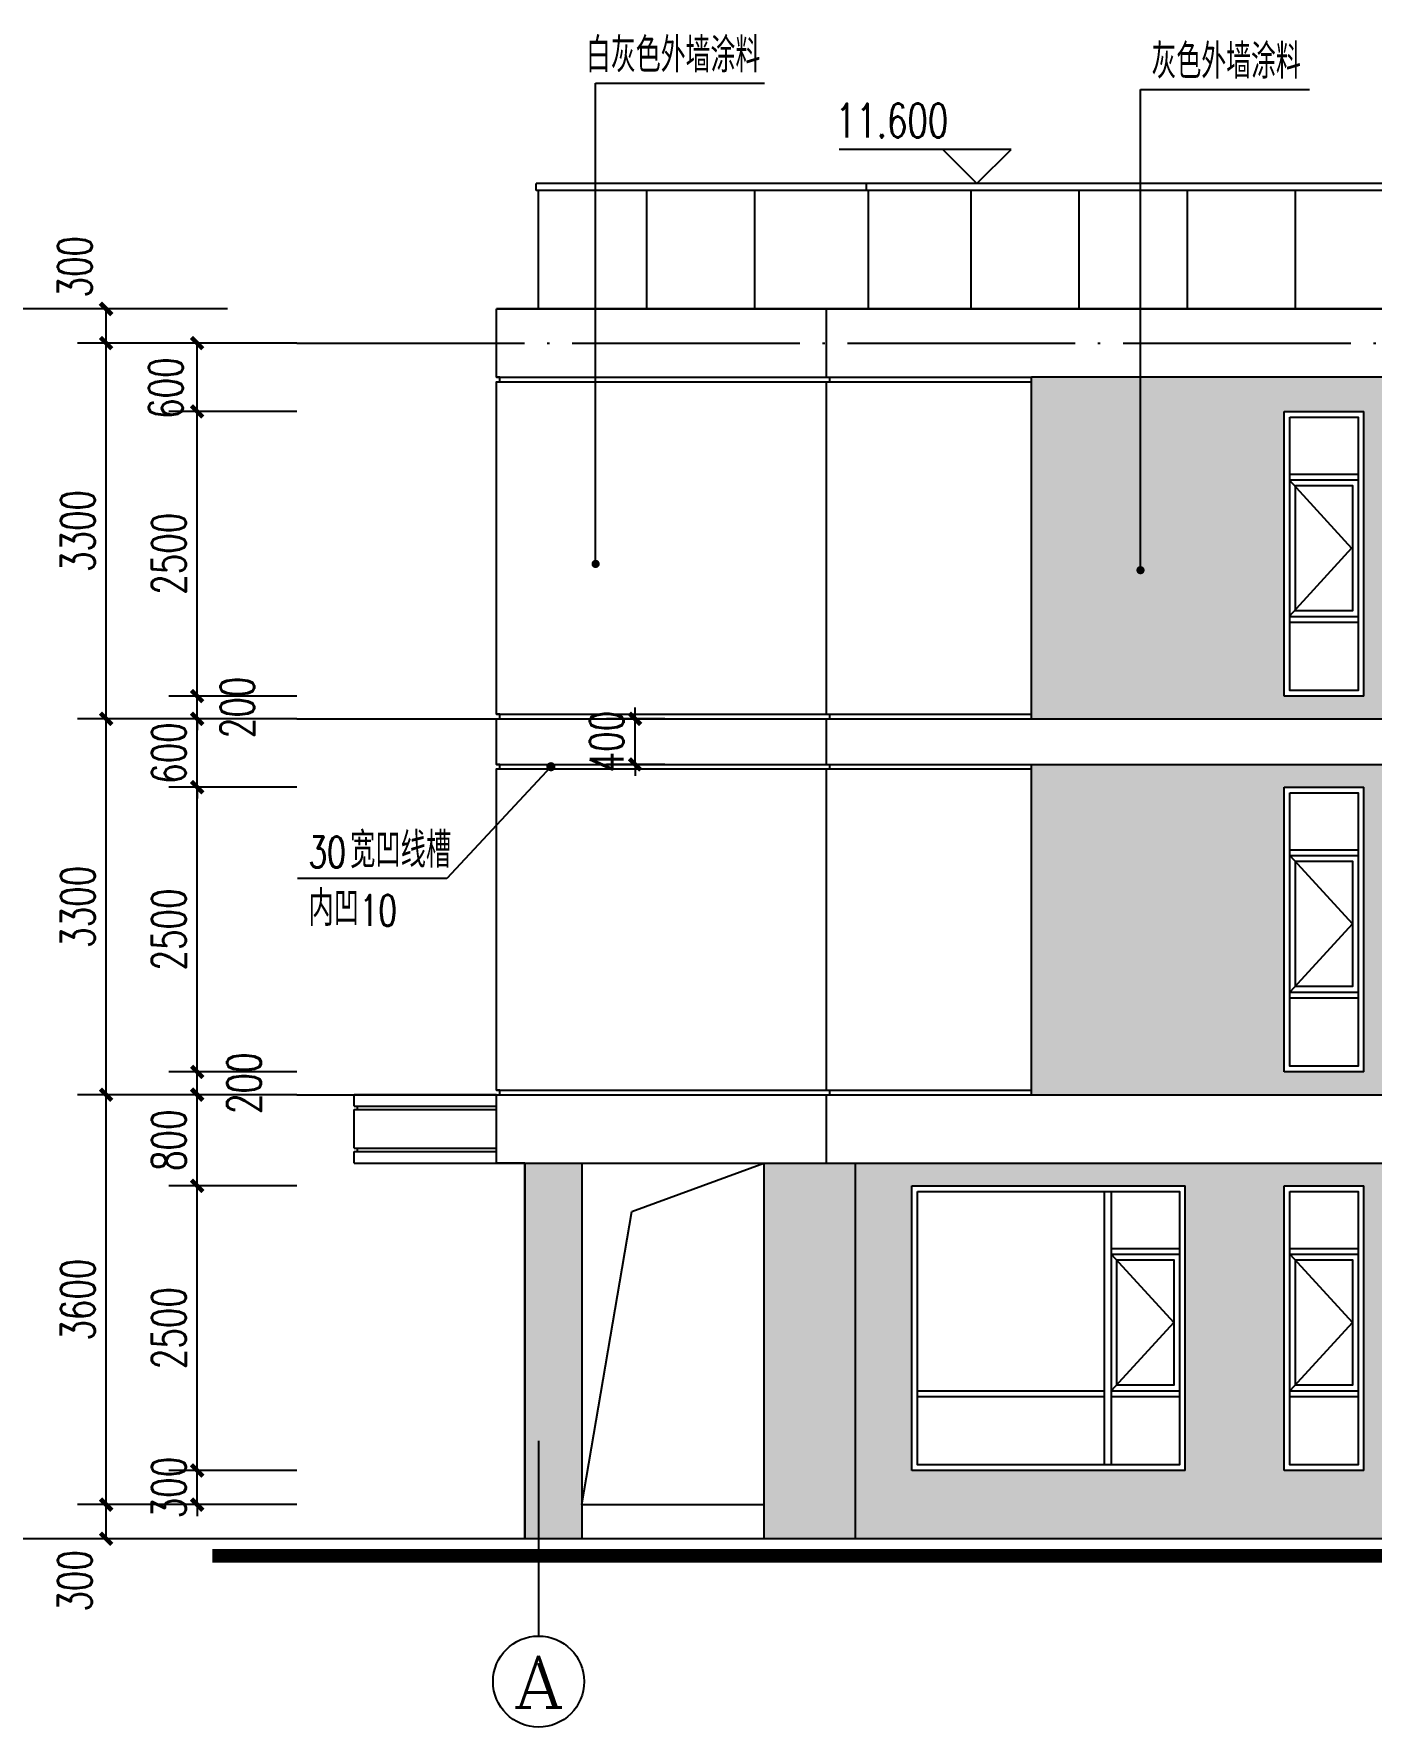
# Model space of a CAD drawing. Extents: x 79570 to 678837, y -1139230 to -612789.
# Drawn here: x 525621 to 537371, y -861869 to -847000 of the extents above; entities that cross this region are included whole.
import ezdxf
from ezdxf.enums import TextEntityAlignment as Align

# ---------------------------------------------------------------- set-up
doc = ezdxf.new("R2010")
doc.units = 0
doc.header["$LTSCALE"] = 1000
doc.header["$MEASUREMENT"] = 0
doc.linetypes.add('DOTE', pattern=[2.42, 2, -0.2, 0.02, -0.2])
for name, color, linetype in [('5', 5, 'Continuous'), ('A-注-尺寸标注......ANNO-DIMS', 90, 'Continuous'), ('A-注-尺寸标注.....ANNO-DIMS', 90, 'Continuous'), ('A-注-尺寸标注01...ANNO-DIMS-01', 95, 'Continuous'), ('A-立-填充(灰).....ELEV-PATT-SC45', 252, 'Continuous'), ('A-立-线.25........ELEV-L.25', 141, 'Continuous'), ('A-立-轮廓线.35....ELEV-OUTL.35', 31, 'Continuous'), ('A-立-门窗.........ELEV-DOWD', 146, 'Continuous'), ('A-通-轴线..........COMM-GRID', 27, 'DOTE'), ('AXIS_TEXT', 7, 'Continuous'), ('DIM_ELEV', 3, 'Continuous'), ('DIM_LEAD', 3, 'Continuous'), ('PUB_TEXT', 7, 'Continuous')]:
    doc.layers.add(name, color=color, linetype=linetype)
doc.styles.add('_TCH_AXIS', font='COMPLEX', dxfattribs={"bigfont": 'GBCBIG'})
doc.styles.add('_TCH_DIM', font='SIMPLEX', dxfattribs={"bigfont": 'GBCBIG'})
doc.styles.add('_TCH_DIM_T3', font='SIMPLEX', dxfattribs={"width": 0.705882, "bigfont": 'GBCBIG'})
doc.styles.add('COMPLEX', font='COMPLEX')
doc.dimstyles.new('_TCH_ARCH&&100', dxfattribs={"dimtxt": 297.5, "dimasz": 100, "dimexe": 250, "dimexo": 300, "dimgap": 100, "dimtad": 1, "dimdec": 0, "dimzin": 0, "dimdsep": 46, "dimtxsty": '_TCH_DIM_T3', "dimblk": 'ARCHTICK', "dimcen": 0.09, "dimclrt": 7, "dimazin": 2, "dimtfac": 1, "dimtdec": 0, "dimtix": 1, "dimtmove": 2, "dimatfit": 3, "dimfxl": 1, "dimtolj": 1, "dimtzin": 0, "dimarcsym": 0})

# ---------------------------------------------------------------- blocks, each defined once
blk = doc.blocks.new('_ArchTick')
at = {"color": 0, "linetype": 'ByBlock', "const_width": 0.4}
blk.add_lwpolyline([(-0.5, -0.5), (0.5, 0.5)], dxfattribs=at)
blk = doc.blocks.new('*D2469')
at = {"layer": 'A-注-尺寸标注......ANNO-DIMS', "color": 0, "lineweight": -2, "transparency": 16777216}
for p, q in [((527322, -849415), (526006, -849415)), ((526256, -849715), (526256, -849415)), ((527322, -849715), (526006, -849715))]:
    blk.add_line(p, q, dxfattribs=at)
at = {"layer": 'Defpoints', "color": 0, "transparency": 16777216}
for p in [(526256, -849415), (527622, -849415), (527622, -849715)]:
    blk.add_point(p, dxfattribs=at)
at = {"layer": 'A-注-尺寸标注......ANNO-DIMS', "color": 0, "lineweight": -2, "transparency": 16777216, "xscale": 100, "yscale": 100, "zscale": 100}
for p, rotation in [((526256, -849415), 90), ((526256, -849715), 270)]:
    blk.add_blockref('_ArchTick', p, dxfattribs=dict(at, rotation=rotation))
at = {"layer": 'A-注-尺寸标注......ANNO-DIMS', "color": 7, "transparency": 16777216, "insert": (525981, -849045), "char_height": 297.5, "attachment_point": 5, "rotation": 90, "style": '_TCH_DIM_T3'}
blk.add_mtext('\\A1;300', dxfattribs=at)
blk = doc.blocks.new('*D2470')
at = {"layer": 'A-注-尺寸标注......ANNO-DIMS', "color": 0, "lineweight": -2, "transparency": 16777216}
for p, q in [((527322, -849715), (526006, -849715)), ((526256, -853015), (526256, -849715)), ((527322, -853015), (526006, -853015))]:
    blk.add_line(p, q, dxfattribs=at)
at = {"layer": 'Defpoints', "color": 0, "transparency": 16777216}
for p in [(526256, -849715), (527622, -849715), (527622, -853015)]:
    blk.add_point(p, dxfattribs=at)
at = {"layer": 'A-注-尺寸标注......ANNO-DIMS', "color": 0, "lineweight": -2, "transparency": 16777216, "xscale": 100, "yscale": 100, "zscale": 100}
for p, rotation in [((526256, -849715), 90), ((526256, -853015), 270)]:
    blk.add_blockref('_ArchTick', p, dxfattribs=dict(at, rotation=rotation))
at = {"layer": 'A-注-尺寸标注......ANNO-DIMS', "color": 7, "transparency": 16777216, "insert": (526007, -851365), "char_height": 297.5, "attachment_point": 5, "rotation": 90, "style": '_TCH_DIM_T3'}
blk.add_mtext('\\A1;3300', dxfattribs=at)
blk = doc.blocks.new('*D2471')
at = {"layer": 'A-注-尺寸标注......ANNO-DIMS', "color": 0, "lineweight": -2, "transparency": 16777216}
for p, q in [((527322, -853015), (526006, -853015)), ((526256, -856315), (526256, -853015)), ((527322, -856315), (526006, -856315))]:
    blk.add_line(p, q, dxfattribs=at)
at = {"layer": 'Defpoints', "color": 0, "transparency": 16777216}
for p in [(526256, -853015), (527622, -853015), (527622, -856315)]:
    blk.add_point(p, dxfattribs=at)
at = {"layer": 'A-注-尺寸标注......ANNO-DIMS', "color": 0, "lineweight": -2, "transparency": 16777216, "xscale": 100, "yscale": 100, "zscale": 100}
for p, rotation in [((526256, -853015), 90), ((526256, -856315), 270)]:
    blk.add_blockref('_ArchTick', p, dxfattribs=dict(at, rotation=rotation))
at = {"layer": 'A-注-尺寸标注......ANNO-DIMS', "color": 7, "transparency": 16777216, "insert": (526007, -854665), "char_height": 297.5, "attachment_point": 5, "rotation": 90, "style": '_TCH_DIM_T3'}
blk.add_mtext('\\A1;3300', dxfattribs=at)
blk = doc.blocks.new('*D2472')
at = {"layer": 'A-注-尺寸标注......ANNO-DIMS', "color": 0, "lineweight": -2, "transparency": 16777216}
for p, q in [((527322, -856315), (526006, -856315)), ((526256, -859915), (526256, -856315)), ((527322, -859915), (526006, -859915))]:
    blk.add_line(p, q, dxfattribs=at)
at = {"layer": 'Defpoints', "color": 0, "transparency": 16777216}
for p in [(526256, -856315), (527622, -856315), (527622, -859915)]:
    blk.add_point(p, dxfattribs=at)
at = {"layer": 'A-注-尺寸标注......ANNO-DIMS', "color": 0, "lineweight": -2, "transparency": 16777216, "xscale": 100, "yscale": 100, "zscale": 100}
for p, rotation in [((526256, -856315), 90), ((526256, -859915), 270)]:
    blk.add_blockref('_ArchTick', p, dxfattribs=dict(at, rotation=rotation))
at = {"layer": 'A-注-尺寸标注......ANNO-DIMS', "color": 7, "transparency": 16777216, "insert": (526007, -858115), "char_height": 297.5, "attachment_point": 5, "rotation": 90, "style": '_TCH_DIM_T3'}
blk.add_mtext('\\A1;3600', dxfattribs=at)
blk = doc.blocks.new('*D2473')
at = {"layer": 'A-注-尺寸标注......ANNO-DIMS', "color": 0, "lineweight": -2, "transparency": 16777216}
for p, q in [((527322, -859915), (526006, -859915)), ((526256, -860215), (526256, -859915)), ((527322, -860215), (526006, -860215))]:
    blk.add_line(p, q, dxfattribs=at)
at = {"layer": 'Defpoints', "color": 0, "transparency": 16777216}
for p in [(526256, -859915), (527622, -859915), (527622, -860215)]:
    blk.add_point(p, dxfattribs=at)
at = {"layer": 'A-注-尺寸标注......ANNO-DIMS', "color": 0, "lineweight": -2, "transparency": 16777216, "xscale": 100, "yscale": 100, "zscale": 100}
for p, rotation in [((526256, -859915), 90), ((526256, -860215), 270)]:
    blk.add_blockref('_ArchTick', p, dxfattribs=dict(at, rotation=rotation))
at = {"layer": 'A-注-尺寸标注......ANNO-DIMS', "color": 7, "transparency": 16777216, "insert": (525981, -860585), "char_height": 297.5, "attachment_point": 5, "rotation": 90, "style": '_TCH_DIM_T3'}
blk.add_mtext('\\A1;300', dxfattribs=at)
blk = doc.blocks.new('*D2474')
at = {"layer": 'A-注-尺寸标注......ANNO-DIMS', "color": 0, "lineweight": -2, "transparency": 16777216}
for p, q in [((527322, -849415), (525206, -849415)), ((525456, -860215), (525456, -849415)), ((527322, -860215), (525206, -860215))]:
    blk.add_line(p, q, dxfattribs=at)
at = {"layer": 'Defpoints', "color": 0, "transparency": 16777216}
for p in [(525456, -849415), (527622, -849415), (527622, -860215)]:
    blk.add_point(p, dxfattribs=at)
at = {"layer": 'A-注-尺寸标注......ANNO-DIMS', "color": 0, "lineweight": -2, "transparency": 16777216, "xscale": 100, "yscale": 100, "zscale": 100}
for p, rotation in [((525456, -849415), 90), ((525456, -860215), 270)]:
    blk.add_blockref('_ArchTick', p, dxfattribs=dict(at, rotation=rotation))
at = {"layer": 'A-注-尺寸标注......ANNO-DIMS', "color": 7, "transparency": 16777216, "insert": (525207, -854815), "char_height": 297.5, "attachment_point": 5, "rotation": 90, "style": '_TCH_DIM_T3'}
blk.add_mtext('\\A1;10800', dxfattribs=at)
blk = doc.blocks.new('*D2511')
at = {"layer": 'A-注-尺寸标注01...ANNO-DIMS-01', "color": 0, "lineweight": -2, "transparency": 16777216}
for p, q in [((527056, -859615), (527056, -859515)), ((527931, -859615), (526806, -859615)), ((527056, -859915), (527056, -859615)), ((527931, -859915), (526806, -859915)), ((527056, -859915), (527056, -860015))]:
    blk.add_line(p, q, dxfattribs=at)
at = {"layer": 'Defpoints', "color": 0, "transparency": 16777216}
for p in [(527056, -859615), (528231, -859615), (528231, -859915)]:
    blk.add_point(p, dxfattribs=at)
at = {"layer": 'A-注-尺寸标注01...ANNO-DIMS-01', "color": 0, "lineweight": -2, "transparency": 16777216, "xscale": 100, "yscale": 100, "zscale": 100}
for p, rotation in [((527056, -859615), 270), ((527056, -859915), 90)]:
    blk.add_blockref('_ArchTick', p, dxfattribs=dict(at, rotation=rotation))
at = {"layer": 'A-注-尺寸标注01...ANNO-DIMS-01', "color": 7, "transparency": 16777216, "insert": (526807, -859765), "char_height": 297.5, "attachment_point": 5, "rotation": 90, "style": '_TCH_DIM_T3'}
blk.add_mtext('\\A1;300', dxfattribs=at)
blk = doc.blocks.new('*D2512')
at = {"layer": 'A-注-尺寸标注01...ANNO-DIMS-01', "color": 0, "lineweight": -2, "transparency": 16777216}
for p, q in [((527931, -857115), (526806, -857115)), ((527056, -859615), (527056, -857115)), ((527931, -859615), (526806, -859615))]:
    blk.add_line(p, q, dxfattribs=at)
at = {"layer": 'Defpoints', "color": 0, "transparency": 16777216}
for p in [(527056, -857115), (528231, -857115), (528231, -859615)]:
    blk.add_point(p, dxfattribs=at)
at = {"layer": 'A-注-尺寸标注01...ANNO-DIMS-01', "color": 0, "lineweight": -2, "transparency": 16777216, "xscale": 100, "yscale": 100, "zscale": 100}
for p, rotation in [((527056, -857115), 90), ((527056, -859615), 270)]:
    blk.add_blockref('_ArchTick', p, dxfattribs=dict(at, rotation=rotation))
at = {"layer": 'A-注-尺寸标注01...ANNO-DIMS-01', "color": 7, "transparency": 16777216, "insert": (526807, -858365), "char_height": 297.5, "attachment_point": 5, "rotation": 90, "style": '_TCH_DIM_T3'}
blk.add_mtext('\\A1;2500', dxfattribs=at)
blk = doc.blocks.new('*D2513')
at = {"layer": 'A-注-尺寸标注01...ANNO-DIMS-01', "color": 0, "lineweight": -2, "transparency": 16777216}
for p, q in [((527931, -856315), (526806, -856315)), ((527056, -857115), (527056, -856315)), ((527931, -857115), (526806, -857115))]:
    blk.add_line(p, q, dxfattribs=at)
at = {"layer": 'Defpoints', "color": 0, "transparency": 16777216}
for p in [(527056, -856315), (528231, -856315), (528231, -857115)]:
    blk.add_point(p, dxfattribs=at)
at = {"layer": 'A-注-尺寸标注01...ANNO-DIMS-01', "color": 0, "lineweight": -2, "transparency": 16777216, "xscale": 100, "yscale": 100, "zscale": 100}
for p, rotation in [((527056, -856315), 90), ((527056, -857115), 270)]:
    blk.add_blockref('_ArchTick', p, dxfattribs=dict(at, rotation=rotation))
at = {"layer": 'A-注-尺寸标注01...ANNO-DIMS-01', "color": 7, "transparency": 16777216, "insert": (526807, -856715), "char_height": 297.5, "attachment_point": 5, "rotation": 90, "style": '_TCH_DIM_T3'}
blk.add_mtext('\\A1;800', dxfattribs=at)
blk = doc.blocks.new('*D2514')
at = {"layer": 'A-注-尺寸标注01...ANNO-DIMS-01', "color": 0, "lineweight": -2, "transparency": 16777216}
for p, q in [((527931, -856115), (526806, -856115)), ((527056, -856315), (527056, -856115)), ((527931, -856315), (526806, -856315))]:
    blk.add_line(p, q, dxfattribs=at)
at = {"layer": 'Defpoints', "color": 0, "transparency": 16777216}
for p in [(527056, -856115), (528231, -856115), (528231, -856315)]:
    blk.add_point(p, dxfattribs=at)
at = {"layer": 'A-注-尺寸标注01...ANNO-DIMS-01', "color": 0, "lineweight": -2, "transparency": 16777216, "xscale": 100, "yscale": 100, "zscale": 100}
for p, rotation in [((527056, -856115), 90), ((527056, -856315), 270)]:
    blk.add_blockref('_ArchTick', p, dxfattribs=dict(at, rotation=rotation))
at = {"layer": 'A-注-尺寸标注01...ANNO-DIMS-01', "color": 7, "transparency": 16777216, "insert": (527468, -856215), "char_height": 297.5, "attachment_point": 5, "rotation": 90, "style": '_TCH_DIM_T3'}
blk.add_mtext('\\A1;200', dxfattribs=at)
blk = doc.blocks.new('*D2515')
at = {"layer": 'A-注-尺寸标注01...ANNO-DIMS-01', "color": 0, "lineweight": -2, "transparency": 16777216}
for p, q in [((527931, -853615), (526806, -853615)), ((527056, -856115), (527056, -853615)), ((527931, -856115), (526806, -856115))]:
    blk.add_line(p, q, dxfattribs=at)
at = {"layer": 'Defpoints', "color": 0, "transparency": 16777216}
for p in [(527056, -853615), (528231, -853615), (528231, -856115)]:
    blk.add_point(p, dxfattribs=at)
at = {"layer": 'A-注-尺寸标注01...ANNO-DIMS-01', "color": 0, "lineweight": -2, "transparency": 16777216, "xscale": 100, "yscale": 100, "zscale": 100}
for p, rotation in [((527056, -853615), 90), ((527056, -856115), 270)]:
    blk.add_blockref('_ArchTick', p, dxfattribs=dict(at, rotation=rotation))
at = {"layer": 'A-注-尺寸标注01...ANNO-DIMS-01', "color": 7, "transparency": 16777216, "insert": (526807, -854865), "char_height": 297.5, "attachment_point": 5, "rotation": 90, "style": '_TCH_DIM_T3'}
blk.add_mtext('\\A1;2500', dxfattribs=at)
blk = doc.blocks.new('*D2516')
at = {"layer": 'A-注-尺寸标注01...ANNO-DIMS-01', "color": 0, "lineweight": -2, "transparency": 16777216}
for p, q in [((527931, -853015), (526806, -853015)), ((527056, -853015), (527056, -852915)), ((527056, -853615), (527056, -853015)), ((527931, -853615), (526806, -853615)), ((527056, -853615), (527056, -853715))]:
    blk.add_line(p, q, dxfattribs=at)
at = {"layer": 'Defpoints', "color": 0, "transparency": 16777216}
for p in [(527056, -853015), (528231, -853015), (528231, -853615)]:
    blk.add_point(p, dxfattribs=at)
at = {"layer": 'A-注-尺寸标注01...ANNO-DIMS-01', "color": 0, "lineweight": -2, "transparency": 16777216, "xscale": 100, "yscale": 100, "zscale": 100}
for p, rotation in [((527056, -853015), 270), ((527056, -853615), 90)]:
    blk.add_blockref('_ArchTick', p, dxfattribs=dict(at, rotation=rotation))
at = {"layer": 'A-注-尺寸标注01...ANNO-DIMS-01', "color": 7, "transparency": 16777216, "insert": (526807, -853315), "char_height": 297.5, "attachment_point": 5, "rotation": 90, "style": '_TCH_DIM_T3'}
blk.add_mtext('\\A1;600', dxfattribs=at)
blk = doc.blocks.new('*D2517')
at = {"layer": 'A-注-尺寸标注01...ANNO-DIMS-01', "color": 0, "lineweight": -2, "transparency": 16777216}
for p, q in [((527056, -852815), (527056, -852715)), ((527931, -852815), (526806, -852815)), ((527056, -853015), (527056, -852815)), ((527931, -853015), (526806, -853015)), ((527056, -853015), (527056, -853115))]:
    blk.add_line(p, q, dxfattribs=at)
at = {"layer": 'Defpoints', "color": 0, "transparency": 16777216}
for p in [(527056, -852815), (528231, -852815), (528231, -853015)]:
    blk.add_point(p, dxfattribs=at)
at = {"layer": 'A-注-尺寸标注01...ANNO-DIMS-01', "color": 0, "lineweight": -2, "transparency": 16777216, "xscale": 100, "yscale": 100, "zscale": 100}
for p, rotation in [((527056, -852815), 270), ((527056, -853015), 90)]:
    blk.add_blockref('_ArchTick', p, dxfattribs=dict(at, rotation=rotation))
at = {"layer": 'A-注-尺寸标注01...ANNO-DIMS-01', "color": 7, "transparency": 16777216, "insert": (527409, -852915), "char_height": 297.5, "attachment_point": 5, "rotation": 90, "style": '_TCH_DIM_T3'}
blk.add_mtext('\\A1;200', dxfattribs=at)
blk = doc.blocks.new('*D2518')
at = {"layer": 'A-注-尺寸标注01...ANNO-DIMS-01', "color": 0, "lineweight": -2, "transparency": 16777216}
for p, q in [((527931, -850315), (526806, -850315)), ((527056, -852815), (527056, -850315)), ((527931, -852815), (526806, -852815))]:
    blk.add_line(p, q, dxfattribs=at)
at = {"layer": 'Defpoints', "color": 0, "transparency": 16777216}
for p in [(527056, -850315), (528231, -850315), (528231, -852815)]:
    blk.add_point(p, dxfattribs=at)
at = {"layer": 'A-注-尺寸标注01...ANNO-DIMS-01', "color": 0, "lineweight": -2, "transparency": 16777216, "xscale": 100, "yscale": 100, "zscale": 100}
for p, rotation in [((527056, -850315), 90), ((527056, -852815), 270)]:
    blk.add_blockref('_ArchTick', p, dxfattribs=dict(at, rotation=rotation))
at = {"layer": 'A-注-尺寸标注01...ANNO-DIMS-01', "color": 7, "transparency": 16777216, "insert": (526807, -851565), "char_height": 297.5, "attachment_point": 5, "rotation": 90, "style": '_TCH_DIM_T3'}
blk.add_mtext('\\A1;2500', dxfattribs=at)
blk = doc.blocks.new('*D2519')
at = {"layer": 'A-注-尺寸标注01...ANNO-DIMS-01', "color": 0, "lineweight": -2, "transparency": 16777216}
for p, q in [((527931, -849715), (526806, -849715)), ((527056, -850315), (527056, -849715)), ((527931, -850315), (526806, -850315))]:
    blk.add_line(p, q, dxfattribs=at)
at = {"layer": 'Defpoints', "color": 0, "transparency": 16777216}
for p in [(527056, -849715), (528231, -849715), (528231, -850315)]:
    blk.add_point(p, dxfattribs=at)
at = {"layer": 'A-注-尺寸标注01...ANNO-DIMS-01', "color": 0, "lineweight": -2, "transparency": 16777216, "xscale": 100, "yscale": 100, "zscale": 100}
for p, rotation in [((527056, -849715), 90), ((527056, -850315), 270)]:
    blk.add_blockref('_ArchTick', p, dxfattribs=dict(at, rotation=rotation))
at = {"layer": 'A-注-尺寸标注01...ANNO-DIMS-01', "color": 7, "transparency": 16777216, "insert": (526781, -850111), "char_height": 297.5, "attachment_point": 5, "rotation": 90, "style": '_TCH_DIM_T3'}
blk.add_mtext('\\A1;600', dxfattribs=at)
blk = doc.blocks.new('_AXISO')
blk.add_circle((0, 0), 0.5)
at = {"layer": 'AXIS_TEXT', "style": 'COMPLEX', "width": 1.041667}
blk.add_attdef('A', text='', height=0.56, dxfattribs=at).set_placement((-0.25, -0.28), (0.25, -0.28), align=Align.FIT)
blk = doc.blocks.new('*D3308')
at = {"layer": 'A-注-尺寸标注01...ANNO-DIMS-01', "color": 0, "lineweight": -2, "transparency": 16777216}
for p, q in [((531166, -853015), (530653, -853015)), ((530903, -853015), (530903, -852915)), ((530903, -853415), (530903, -853015)), ((531166, -853415), (530653, -853415)), ((530903, -853415), (530903, -853515))]:
    blk.add_line(p, q, dxfattribs=at)
at = {"layer": 'Defpoints', "color": 0, "transparency": 16777216}
for p in [(530903, -853015), (531466, -853015), (531466, -853415)]:
    blk.add_point(p, dxfattribs=at)
at = {"layer": 'A-注-尺寸标注01...ANNO-DIMS-01', "color": 0, "lineweight": -2, "transparency": 16777216, "xscale": 100, "yscale": 100, "zscale": 100}
for p, rotation in [((530903, -853015), 270), ((530903, -853415), 90)]:
    blk.add_blockref('_ArchTick', p, dxfattribs=dict(at, rotation=rotation))
at = {"layer": 'A-注-尺寸标注01...ANNO-DIMS-01', "color": 7, "transparency": 16777216, "insert": (530654, -853215), "char_height": 297.5, "attachment_point": 5, "rotation": 90, "style": '_TCH_DIM_T3'}
blk.add_mtext('\\A1;400', dxfattribs=at)

msp = doc.modelspace()

# ---------------------------------------------------------------- hatches: boundary and pattern name
at = {"layer": 'A-立-填充(灰).....ELEV-PATT-SC45'}
h = msp.add_hatch(color=251, dxfattribs=at)
h.dxf.hatch_style = 1
h.paths.add_polyline_path([(540175.9, -850015), (535344.1, -850015), (535344.1, -851691.3, -1), (535344.1, -851727.3, -1), (535344.1, -851691.3), (535344.1, -850015), (534385.9, -850015), (534385.9, -853015), (540175.9, -853015)])
h.paths.add_polyline_path([(537305.9, -852815), (536605.9, -852815), (536605.9, -850315), (537305.9, -850315)], flags=16)
h.paths.add_polyline_path([(536655.9, -852107.7), (536649.2, -852115), (536655.9, -852115)], flags=0)
h.paths.add_polyline_path([(537205.9, -852065), (536705.9, -852065), (536705.9, -850965), (537205.9, -850965)], flags=0)
h.paths.add_polyline_path([(540175.9, -853415), (534385.9, -853415), (534385.9, -856315), (540175.9, -856315)])
h.paths.add_polyline_path([(537305.9, -856115), (536605.9, -856115), (536605.9, -853615), (537305.9, -853615)], flags=16)
h.paths.add_polyline_path([(537255.9, -856065), (536655.9, -856065), (536655.9, -853665), (537255.9, -853665)], flags=0)
h.paths.add_polyline_path([(536705.9, -855360.5), (536705.9, -854269.6), (536701.7, -854265), (537205.9, -854265), (537205.9, -855365), (536701.7, -855365)], flags=0)
h = msp.add_hatch(color=251, dxfattribs=at)
h.dxf.hatch_style = 1
h.paths.add_polyline_path([(530435.9, -856915), (529935.9, -856915), (529935.9, -860215), (530435.9, -860215)])
h.paths.add_polyline_path([(532835.9, -856915), (532035.9, -856915), (532035.9, -860215), (532835.9, -860215)])
h.paths.add_polyline_path([(540675.9, -856915), (532835.9, -856915), (532835.9, -860215), (540675.9, -860215)])
h.paths.add_polyline_path([(533335.9, -857115), (535735.9, -857115), (535735.9, -859615), (533335.9, -859615)], flags=16)
h.paths.add_polyline_path([(533385.9, -857165), (535685.9, -857165), (535685.9, -859565), (533385.9, -859565)], flags=0)
h.paths.add_polyline_path([(535085.9, -857715), (535131.7, -857765), (535635.9, -857765), (535635.9, -858865), (535131.7, -858865), (535085.9, -858915)], flags=0)
h.paths.add_polyline_path([(536605.9, -857115), (537305.9, -857115), (537305.9, -859615), (536605.9, -859615)], flags=16)
h.paths.add_polyline_path([(536655.9, -857165), (537255.9, -857165), (537255.9, -859565), (536655.9, -859565)], flags=0)
h.paths.add_polyline_path([(536705.9, -858860.5), (536705.9, -857769.6), (536701.7, -857765), (537205.9, -857765), (537205.9, -858865), (536701.7, -858865)], flags=0)

# ---------------------------------------------------------------- linework, layer by layer
at = {"layer": '5'}
for p, q in [((529715.9, -850015), (532585.9, -850015)), ((532615.9, -850015), (534385.9, -850015)), ((529715.9, -850055), (532585.9, -850055)), ((532615.9, -850055), (534385.9, -850055)), ((529715.9, -852975), (532585.9, -852975)), ((529715.9, -853015), (532585.9, -853015)), ((532615.9, -852975), (534385.9, -852975)), ((532615.9, -853015), (534385.9, -853015)), ((529715.9, -853415), (532585.9, -853415)), ((529715.9, -853455), (532585.9, -853455)), ((532615.9, -853415), (534385.9, -853415)), ((532615.9, -853455), (534385.9, -853455)), ((529715.9, -856275), (532585.9, -856275)), ((532615.9, -856275), (534385.9, -856275)), ((528465.9, -856415), (529685.9, -856415)), ((529715.9, -856315), (532585.9, -856315)), ((532615.9, -856315), (534385.9, -856315)), ((528465.9, -856445), (529685.9, -856445)), ((528465.9, -856785), (529685.9, -856785)), ((528465.9, -856815), (529685.9, -856815)), ((530876, -857342.2), (532035.9, -856915)), ((530435.9, -859915), (530876, -857342.2))]:
    msp.add_line(p, q, dxfattribs=at)
at = {"layer": 'A-注-尺寸标注.....ANNO-DIMS'}
msp.add_line((530055.9, -859354.1), (530055.9, -861068.7), dxfattribs=at)
at = {"layer": 'A-立-线.25........ELEV-L.25'}
for p, q in [((540925.9, -849415), (529685.9, -849415)), ((529685.9, -850015), (529685.9, -849415)), ((532585.9, -850015), (532585.9, -849415)), ((529685.9, -850015), (529715.9, -850015)), ((529715.9, -850055), (529715.9, -850015)), ((532585.9, -850015), (532615.9, -850015)), ((532615.9, -850055), (532615.9, -850015)), ((540175.9, -850015), (534385.9, -850015)), ((534385.9, -853015), (534385.9, -850015)), ((529685.9, -852975), (529685.9, -850055)), ((529685.9, -850055), (529715.9, -850055)), ((532585.9, -852975), (532585.9, -850055)), ((532585.9, -850055), (532615.9, -850055)), ((536605.9, -852815), (536605.9, -850315)), ((536605.9, -850315), (537305.9, -850315)), ((537305.9, -852815), (537305.9, -850315)), ((537305.9, -852815), (536605.9, -852815)), ((529685.9, -852975), (529715.9, -852975)), ((529685.9, -853415), (529685.9, -853015)), ((529685.9, -853015), (529715.9, -853015)), ((529715.9, -853015), (529715.9, -852975)), ((532585.9, -852975), (532615.9, -852975)), ((532585.9, -853415), (532585.9, -853015)), ((532585.9, -853015), (532615.9, -853015)), ((532615.9, -853015), (532615.9, -852975)), ((534385.9, -853015), (540175.9, -853015)), ((529685.9, -853415), (529715.9, -853415)), ((529685.9, -856275), (529685.9, -853455)), ((529685.9, -853455), (529715.9, -853455)), ((529715.9, -853455), (529715.9, -853415)), ((532585.9, -853415), (532615.9, -853415)), ((532585.9, -856275), (532585.9, -853455)), ((532585.9, -853455), (532615.9, -853455)), ((532615.9, -853455), (532615.9, -853415)), ((534385.9, -856315), (534385.9, -853415)), ((534385.9, -853415), (540175.9, -853415)), ((536605.9, -856115), (536605.9, -853615)), ((536605.9, -853615), (537305.9, -853615)), ((537305.9, -856115), (537305.9, -853615)), ((537305.9, -856115), (536605.9, -856115)), ((529685.9, -856275), (529715.9, -856275)), ((529715.9, -856315), (529715.9, -856275)), ((532585.9, -856275), (532615.9, -856275)), ((532615.9, -856315), (532615.9, -856275)), ((529685.9, -856315), (528435.9, -856315)), ((528435.9, -856415), (528435.9, -856315)), ((528435.9, -856415), (528465.9, -856415)), ((528465.9, -856445), (528465.9, -856415)), ((529685.9, -856915), (529685.9, -856315)), ((529685.9, -856315), (529715.9, -856315)), ((532585.9, -856915), (532585.9, -856315)), ((532585.9, -856315), (532615.9, -856315)), ((534385.9, -856315), (540175.9, -856315)), ((528435.9, -856445), (528465.9, -856445)), ((528435.9, -856785), (528435.9, -856445)), ((528435.9, -856785), (528465.9, -856785)), ((528435.9, -856815), (528465.9, -856815)), ((528435.9, -856915), (528435.9, -856815)), ((528465.9, -856815), (528465.9, -856785)), ((528435.9, -856915), (540925.9, -856915)), ((529935.9, -856915), (529935.9, -860215)), ((530435.9, -856915), (530435.9, -860215)), ((532035.9, -856915), (532035.9, -860215)), ((532835.9, -856915), (532835.9, -860215)), ((533335.9, -859615), (533335.9, -857115)), ((533335.9, -857115), (535735.9, -857115)), ((535735.9, -859615), (535735.9, -857115)), ((536605.9, -859615), (536605.9, -857115)), ((536605.9, -857115), (537305.9, -857115)), ((537305.9, -859615), (537305.9, -857115)), ((535735.9, -859615), (533335.9, -859615)), ((537305.9, -859615), (536605.9, -859615)), ((530435.9, -859915), (532035.9, -859915)), ((542555.9, -860215), (527190.3, -860215))]:
    msp.add_line(p, q, dxfattribs=at)
at = {"layer": 'A-立-线.25........ELEV-L.25', "const_width": 120}
msp.add_lwpolyline([(527190.3, -860365), (542555.9, -860365)], dxfattribs=at)
at = {"layer": 'A-立-轮廓线.35....ELEV-OUTL.35'}
msp.add_line((529685.9, -849415), (540925.9, -849415), dxfattribs=at)
msp.add_lwpolyline([(529935.9, -860215), (529935.9, -856915), (529685.9, -856915), (529685.9, -856315), (529715.9, -856315), (529715.9, -856275), (529685.9, -856275), (529685.9, -853455), (529715.9, -853455), (529715.9, -853415), (529685.9, -853415), (529685.9, -853015), (529715.9, -853015), (529715.9, -852975), (529685.9, -852975), (529685.9, -850055), (529715.9, -850055), (529715.9, -850015), (529685.9, -850015), (529685.9, -849415)], dxfattribs=at)
at = {"layer": 'A-立-门窗.........ELEV-DOWD'}
for p, q in [((540575.9, -848315), (530035.9, -848315)), ((530035.9, -848375), (530035.9, -848315)), ((540575.9, -848375), (530035.9, -848375)), ((530055.9, -849415), (530055.9, -848375)), ((531005.9, -849415), (531005.9, -848375)), ((531955.9, -849415), (531955.9, -848375)), ((532935.9, -848375), (532935.9, -848315)), ((532955.9, -849415), (532955.9, -848375)), ((533855.9, -849415), (533855.9, -848375)), ((534805.9, -849415), (534805.9, -848375)), ((535755.9, -849415), (535755.9, -848375)), ((536705.9, -849415), (536705.9, -848375)), ((536655.9, -850865), (537255.9, -850865)), ((536655.9, -850915), (537255.9, -850915)), ((536655.9, -852115), (537255.9, -852115)), ((536655.9, -852165), (537255.9, -852165)), ((536655.9, -854165), (537255.9, -854165)), ((536655.9, -854215), (537255.9, -854215)), ((536655.9, -855415), (537255.9, -855415)), ((536655.9, -855465), (537255.9, -855465)), ((535025.9, -857165), (535025.9, -859565)), ((535085.9, -857165), (535085.9, -859565)), ((535085.9, -857665), (535685.9, -857665)), ((535085.9, -857715), (535685.9, -857715)), ((536655.9, -857665), (537255.9, -857665)), ((536655.9, -857715), (537255.9, -857715)), ((533385.9, -858915), (535025.9, -858915)), ((533385.9, -858965), (535025.9, -858965)), ((535095.9, -858915), (535685.9, -858915)), ((535095.9, -858965), (535685.9, -858965)), ((536655.9, -858915), (537255.9, -858915)), ((536655.9, -858965), (537255.9, -858965))]:
    msp.add_line(p, q, dxfattribs=at)
for points in [[(536655.9, -850365), (537255.9, -850365), (537255.9, -852765), (536655.9, -852765)], [(536705.9, -850965), (537205.9, -850965), (537205.9, -852065), (536705.9, -852065)], [(536655.9, -853665), (537255.9, -853665), (537255.9, -856065), (536655.9, -856065)], [(536705.9, -854265), (537205.9, -854265), (537205.9, -855365), (536705.9, -855365)], [(533385.9, -857165), (535685.9, -857165), (535685.9, -859565), (533385.9, -859565)], [(536655.9, -857165), (537255.9, -857165), (537255.9, -859565), (536655.9, -859565)], [(535135.9, -857765), (535635.9, -857765), (535635.9, -858865), (535135.9, -858865)], [(536705.9, -857765), (537205.9, -857765), (537205.9, -858865), (536705.9, -858865)]]:
    msp.add_lwpolyline(points, close=True, dxfattribs=at)
for points in [[(536649.2, -850915), (537199.2, -851515), (536649.2, -852115)], [(536655.9, -854215), (537205.9, -854815), (536655.9, -855415)], [(535085.9, -857715), (535635.9, -858315), (535085.9, -858915)], [(536655.9, -857715), (537205.9, -858315), (536655.9, -858915)]]:
    msp.add_lwpolyline(points, dxfattribs=at)
at = {"layer": 'A-通-轴线..........COMM-GRID'}
for p, q in [((527930.9, -849715), (543479.4, -849715)), ((527930.9, -853015), (543479.4, -853015)), ((527930.9, -856315), (543479.4, -856315))]:
    msp.add_line(p, q, dxfattribs=at)
at = {"layer": 'DIM_ELEV'}
for p, q in [((534207.3, -848015), (532696.5, -848015)), ((533907.3, -848315), (533607.3, -848015)), ((533907.3, -848315), (534207.3, -848015)), ((534607.3, -848315), (533607.3, -848315))]:
    msp.add_line(p, q, dxfattribs=at)
at = {"layer": 'DIM_LEAD', "color": 6}
for p, q in [((530556.8, -851654.3), (530556.8, -847432.3)), ((530556.8, -847432.3), (532041.5, -847432.3)), ((535344.1, -851709.3), (535344.1, -847487.3)), ((535344.1, -847487.3), (536828.7, -847487.3))]:
    msp.add_line(p, q, dxfattribs=at)
at = {"layer": 'DIM_LEAD'}
for p, q in [((530164.2, -853435), (529250.8, -854417.2)), ((529250.8, -854417.2), (527937.6, -854417.2))]:
    msp.add_line(p, q, dxfattribs=at)
at = {"layer": 'DIM_LEAD', "color": 6, "const_width": 36}
for points in [[(530556.8, -851672.3, 1), (530556.8, -851636.3, 1)], [(535344.1, -851727.3, 1), (535344.1, -851691.3, 1)]]:
    msp.add_lwpolyline(points, format="xyb", close=True, dxfattribs=at)
at = {"layer": 'DIM_LEAD', "const_width": 40}
msp.add_lwpolyline([(530177.8, -853420.4, 1), (530150.6, -853449.7, 1)], format="xyb", close=True, dxfattribs=at)

# ---------------------------------------------------------------- block references
at = {"layer": 'A-注-尺寸标注.....ANNO-DIMS'}
ref = msp.add_blockref('_AXISO', (530055.9, -861468.7), dxfattribs=dict(at, xscale=800, yscale=800, zscale=800))
ref.add_attrib('A', 'A', dxfattribs={"layer": 'AXIS_TEXT', "height": 452.5, "style": '_TCH_AXIS', "width": 1.166667}).set_placement((529829.6, -861694.9), (530282.2, -861694.9), align=Align.FIT)

# ---------------------------------------------------------------- texts
at = {"layer": 'PUB_TEXT', "style": '_TCH_DIM'}
for s, height, p in [('白灰色外墙涂料', 303.83, (530472.5, -847337.8)), ('灰色外墙涂料', 303.83, (535440.7, -847392.8)), ('宽凹线槽', 308.65, (528399.3, -854321.2)), ('内凹', 308.65, (528033.6, -854833.2))]:
    msp.add_text(s, height=height, dxfattribs=at).set_placement(p)
at = {"layer": 'PUB_TEXT', "style": '_TCH_DIM', "width": 0.705882}
for s, height, p in [('11.600', 297.5, (532666.5, -847910)), ('30', 272, (528033.6, -854321.2)), ('10', 272, (528483, -854833.2))]:
    msp.add_text(s, height=height, dxfattribs=at).set_placement(p)

# ---------------------------------------------------------------- dimensions: what is measured, and where the dimension line sits
at = {"layer": 'A-注-尺寸标注......ANNO-DIMS'}
for base, p1, p2, picture, middle in [((526256.2, -849415), (527622.3, -849715), (527622.3, -849415), '*D2469', (525981.2, -849045)), ((526256.2, -859915), (527622.3, -860215), (527622.3, -859915), '*D2473', (525981.2, -860585))]:
    dim = msp.add_linear_dim(base=base, p1=p1, p2=p2, angle=90, dimstyle='_TCH_ARCH&&100', dxfattribs=at)
    dim.commit()
    dim.dimension.update_dxf_attribs({"geometry": picture, "text_midpoint": middle, "dimtype": 161})
for p1, p2, distance, picture, middle in [((527622.3, -860215), (527622.3, -849415), 2166.1, '*D2474', (525207.4, -854815)), ((527622.3, -853015), (527622.3, -849715), 1366.1, '*D2470', (526007.4, -851365)), ((527622.3, -856315), (527622.3, -853015), 1366.1, '*D2471', (526007.4, -854665)), ((527622.3, -859915), (527622.3, -856315), 1366.1, '*D2472', (526007.4, -858115))]:
    dim = msp.add_aligned_dim(p1=p1, p2=p2, distance=distance, dimstyle='_TCH_ARCH&&100', dxfattribs=at)
    dim.commit()
    dim.dimension.update_dxf_attribs({"geometry": picture, "text_midpoint": middle})
at = {"layer": 'A-注-尺寸标注01...ANNO-DIMS-01'}
for base, p1, p2, picture, middle in [((527056.2, -849715), (528230.9, -850315), (528230.9, -849715), '*D2519', (526781.2, -850111.5)), ((527056.2, -852815), (528230.9, -853015), (528230.9, -852815), '*D2517', (527409.4, -852915)), ((527056.2, -856115), (528230.9, -856315), (528230.9, -856115), '*D2514', (527468.1, -856215))]:
    dim = msp.add_linear_dim(base=base, p1=p1, p2=p2, angle=90, dimstyle='_TCH_ARCH&&100', dxfattribs=at)
    dim.commit()
    dim.dimension.update_dxf_attribs({"geometry": picture, "text_midpoint": middle, "dimtype": 161})
for p1, p2, distance, picture, middle in [((528230.9, -852815), (528230.9, -850315), 1174.7, '*D2518', (526807.4, -851565)), ((528230.9, -853615), (528230.9, -853015), 1174.7, '*D2516', (526807.4, -853315)), ((531466.3, -853415), (531466.3, -853015), 563.8, '*D3308', (530653.8, -853215)), ((528230.9, -856115), (528230.9, -853615), 1174.7, '*D2515', (526807.4, -854865)), ((528230.9, -857115), (528230.9, -856315), 1174.7, '*D2513', (526807.4, -856715)), ((528230.9, -859615), (528230.9, -857115), 1174.7, '*D2512', (526807.4, -858365)), ((528230.9, -859915), (528230.9, -859615), 1174.7, '*D2511', (526807.4, -859765))]:
    dim = msp.add_aligned_dim(p1=p1, p2=p2, distance=distance, dimstyle='_TCH_ARCH&&100', dxfattribs=at)
    dim.commit()
    dim.dimension.update_dxf_attribs({"geometry": picture, "text_midpoint": middle})

doc.saveas('drawing.dxf')
